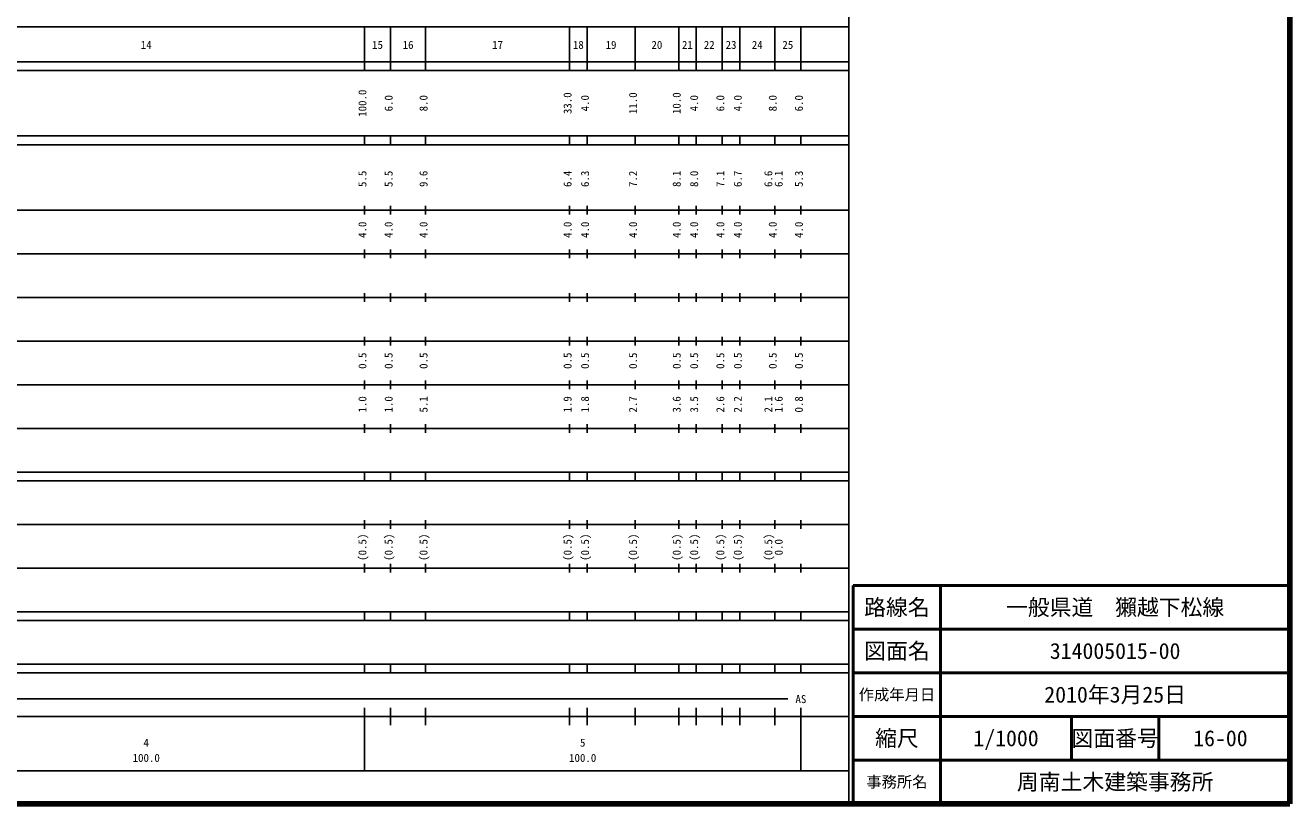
# Model space of a CAD drawing. Units: millimetres on the paper, enlarged 1000 times. Extents: x 40000 to 680000, y 20000 to 380000.
# Drawn here: x 390292 to 680000, y 20000 to 198357 of the extents above; entities that cross this region are included whole.
import ezdxf
from ezdxf.enums import TextEntityAlignment as Align

# ---------------------------------------------------------------- set-up
doc = ezdxf.new("R2010")
doc.units = ezdxf.units.MM
doc.header["$LTSCALE"] = 1000
for name, color, linetype, lineweight in [('M-TTL', 2, 'Continuous', 140), ('M-TTL-BAND', 7, 'Continuous', 25), ('M-TTL-FRAM', 2, 'Continuous', 50), ('M-TTL-LINE', 7, 'Continuous', 50)]:
    doc.layers.add(name, color=color, linetype=linetype, lineweight=lineweight)
doc.layers.add('M-TTL-TXT', color=7, linetype='Continuous')
doc.styles.add('ＭＳ ゴシック', font='')
doc.styles.get('ＭＳ ゴシック').set_extended_font_data('MS Gothic')

msp = doc.modelspace()

# ---------------------------------------------------------------- linework, layer by layer
at = {"layer": 'M-TTL'}
for p, q in [((680000, 20000), (680000, 380000)), ((40000, 20000), (680000, 20000))]:
    msp.add_line(p, q, dxfattribs=at)
at = {"layer": 'M-TTL-BAND'}
for p, q in [((579000, 20000), (579000, 370000)), ((68000, 198000), (579000, 198000)), ((468000, 188000), (468000, 198000)), ((474000, 188000), (474000, 198000)), ((482000, 188000), (482000, 198000)), ((515000, 188000), (515000, 198000)), ((519000, 188000), (519000, 198000)), ((530000, 188000), (530000, 198000)), ((540000, 188000), (540000, 198000)), ((544000, 188000), (544000, 198000)), ((550000, 188000), (550000, 198000)), ((554000, 188000), (554000, 198000)), ((562000, 188000), (562000, 198000)), ((568000, 188000), (568000, 198000)), ((40000, 190000), (579000, 190000)), ((40000, 188000), (579000, 188000)), ((40000, 173000), (579000, 173000)), ((40000, 171000), (579000, 171000)), ((468000, 171000), (468000, 173000)), ((474000, 171000), (474000, 173000)), ((482000, 171000), (482000, 173000)), ((515000, 171000), (515000, 173000)), ((519000, 171000), (519000, 173000)), ((530000, 171000), (530000, 173000)), ((540000, 171000), (540000, 173000)), ((544000, 171000), (544000, 173000)), ((550000, 171000), (550000, 173000)), ((554000, 171000), (554000, 173000)), ((562000, 171000), (562000, 173000)), ((568000, 171000), (568000, 173000)), ((468000, 155000), (468000, 157000)), ((474000, 155000), (474000, 157000)), ((482000, 155000), (482000, 157000)), ((515000, 155000), (515000, 157000)), ((519000, 155000), (519000, 157000)), ((530000, 155000), (530000, 157000)), ((540000, 155000), (540000, 157000)), ((544000, 155000), (544000, 157000)), ((550000, 155000), (550000, 157000)), ((554000, 155000), (554000, 157000)), ((562000, 155000), (562000, 157000)), ((568000, 155000), (568000, 157000)), ((40000, 156000), (579000, 156000)), ((46000, 146000), (579000, 146000)), ((468000, 145000), (468000, 147000)), ((474000, 145000), (474000, 147000)), ((482000, 145000), (482000, 147000)), ((515000, 145000), (515000, 147000)), ((519000, 145000), (519000, 147000)), ((530000, 145000), (530000, 147000)), ((540000, 145000), (540000, 147000)), ((544000, 145000), (544000, 147000)), ((550000, 145000), (550000, 147000)), ((554000, 145000), (554000, 147000)), ((562000, 145000), (562000, 147000)), ((568000, 145000), (568000, 147000)), ((468000, 135000), (468000, 137000)), ((474000, 135000), (474000, 137000)), ((482000, 135000), (482000, 137000)), ((515000, 135000), (515000, 137000)), ((519000, 135000), (519000, 137000)), ((530000, 135000), (530000, 137000)), ((540000, 135000), (540000, 137000)), ((544000, 135000), (544000, 137000)), ((550000, 135000), (550000, 137000)), ((554000, 135000), (554000, 137000)), ((562000, 135000), (562000, 137000)), ((568000, 135000), (568000, 137000)), ((52000, 136000), (579000, 136000)), ((46000, 126000), (579000, 126000)), ((468000, 125000), (468000, 127000)), ((474000, 125000), (474000, 127000)), ((482000, 125000), (482000, 127000)), ((515000, 125000), (515000, 127000)), ((519000, 125000), (519000, 127000)), ((530000, 125000), (530000, 127000)), ((540000, 125000), (540000, 127000)), ((544000, 125000), (544000, 127000)), ((550000, 125000), (550000, 127000)), ((554000, 125000), (554000, 127000)), ((562000, 125000), (562000, 127000)), ((568000, 125000), (568000, 127000)), ((52000, 116000), (579000, 116000)), ((468000, 115000), (468000, 117000)), ((474000, 115000), (474000, 117000)), ((482000, 115000), (482000, 117000)), ((515000, 115000), (515000, 117000)), ((519000, 115000), (519000, 117000)), ((530000, 115000), (530000, 117000)), ((540000, 115000), (540000, 117000)), ((544000, 115000), (544000, 117000)), ((550000, 115000), (550000, 117000)), ((554000, 115000), (554000, 117000)), ((562000, 115000), (562000, 117000)), ((568000, 115000), (568000, 117000)), ((46000, 106000), (579000, 106000)), ((468000, 105000), (468000, 107000)), ((474000, 105000), (474000, 107000)), ((482000, 105000), (482000, 107000)), ((515000, 105000), (515000, 107000)), ((519000, 105000), (519000, 107000)), ((530000, 105000), (530000, 107000)), ((540000, 105000), (540000, 107000)), ((544000, 105000), (544000, 107000)), ((550000, 105000), (550000, 107000)), ((554000, 105000), (554000, 107000)), ((562000, 105000), (562000, 107000)), ((568000, 105000), (568000, 107000)), ((40000, 96000), (579000, 96000)), ((468000, 94000), (468000, 96000)), ((474000, 94000), (474000, 96000)), ((482000, 94000), (482000, 96000)), ((515000, 94000), (515000, 96000)), ((519000, 94000), (519000, 96000)), ((530000, 94000), (530000, 96000)), ((540000, 94000), (540000, 96000)), ((544000, 94000), (544000, 96000)), ((550000, 94000), (550000, 96000)), ((554000, 94000), (554000, 96000)), ((562000, 94000), (562000, 96000)), ((568000, 94000), (568000, 96000)), ((40000, 94000), (579000, 94000)), ((468000, 83000), (468000, 85000)), ((474000, 83000), (474000, 85000)), ((482000, 83000), (482000, 85000)), ((515000, 83000), (515000, 85000)), ((519000, 83000), (519000, 85000)), ((530000, 83000), (530000, 85000)), ((540000, 83000), (540000, 85000)), ((544000, 83000), (544000, 85000)), ((550000, 83000), (550000, 85000)), ((554000, 83000), (554000, 85000)), ((562000, 83000), (562000, 85000)), ((568000, 83000), (568000, 85000)), ((49000, 84000), (579000, 84000)), ((40000, 74000), (579000, 74000)), ((468000, 73000), (468000, 75000)), ((474000, 73000), (474000, 75000)), ((482000, 73000), (482000, 75000)), ((515000, 73000), (515000, 75000)), ((519000, 73000), (519000, 75000)), ((530000, 73000), (530000, 75000)), ((540000, 73000), (540000, 75000)), ((544000, 73000), (544000, 75000)), ((550000, 73000), (550000, 75000)), ((554000, 73000), (554000, 75000)), ((562000, 73000), (562000, 75000)), ((568000, 73000), (568000, 75000)), ((40000, 64000), (579000, 64000)), ((468000, 62000), (468000, 64000)), ((474000, 62000), (474000, 64000)), ((482000, 62000), (482000, 64000)), ((515000, 62000), (515000, 64000)), ((519000, 62000), (519000, 64000)), ((530000, 62000), (530000, 64000)), ((540000, 62000), (540000, 64000)), ((544000, 62000), (544000, 64000)), ((550000, 62000), (550000, 64000)), ((554000, 62000), (554000, 64000)), ((562000, 62000), (562000, 64000)), ((568000, 62000), (568000, 64000)), ((40000, 62000), (579000, 62000)), ((40000, 52000), (579000, 52000)), ((40000, 50000), (579000, 50000)), ((468000, 50000), (468000, 52000)), ((474000, 50000), (474000, 52000)), ((482000, 50000), (482000, 52000)), ((515000, 50000), (515000, 52000)), ((519000, 50000), (519000, 52000)), ((530000, 50000), (530000, 52000)), ((540000, 50000), (540000, 52000)), ((544000, 50000), (544000, 52000)), ((550000, 50000), (550000, 52000)), ((554000, 50000), (554000, 52000)), ((562000, 50000), (562000, 52000)), ((568000, 50000), (568000, 52000)), ((71000, 44000), (565000, 44000)), ((468000, 27500), (468000, 42000)), ((474000, 38000), (474000, 42000)), ((482000, 38000), (482000, 42000)), ((515000, 38000), (515000, 42000)), ((519000, 38000), (519000, 42000)), ((530000, 38000), (530000, 42000)), ((540000, 38000), (540000, 42000)), ((544000, 38000), (544000, 42000)), ((550000, 38000), (550000, 42000)), ((554000, 38000), (554000, 42000)), ((562000, 38000), (562000, 42000)), ((568000, 27500), (568000, 42000)), ((40000, 40000), (579000, 40000)), ((68000, 27500), (579000, 27500))]:
    msp.add_line(p, q, dxfattribs=at)
at = {"layer": 'M-TTL-FRAM'}
for p, q in [((680000, 70000), (580000, 70000)), ((580000, 70000), (580000, 20000))]:
    msp.add_line(p, q, dxfattribs=at)
at = {"layer": 'M-TTL-LINE'}
for p, q in [((600000, 70000), (600000, 20000)), ((680000, 60000), (580000, 60000)), ((680000, 50000), (580000, 50000)), ((680000, 40000), (580000, 40000)), ((630000, 40000), (630000, 30000)), ((650000, 40000), (650000, 30000)), ((680000, 30000), (580000, 30000))]:
    msp.add_line(p, q, dxfattribs=at)

# ---------------------------------------------------------------- texts
at = {"layer": 'M-TTL-BAND', "style": 'ＭＳ ゴシック'}
for s, p in [('14', (418000, 192405)), ('15', (471000, 192405)), ('16', (478000, 192405)), ('17', (498500, 192405)), ('18', (517000, 192405)), ('19', (524500, 192405)), ('20', (535000, 192405)), ('21', (542000, 192405)), ('22', (547000, 192405)), ('23', (552000, 192405)), ('24', (558000, 192405)), ('25', (565000, 192405)), ('AS', (568000, 42500)), ('4', (418000, 32523)), ('5', (518000, 32523)), ('100.0', (418000, 29033)), ('100.0', (518000, 29033))]:
    msp.add_text(s, height=1833, dxfattribs=at).set_placement(p, align=Align.BOTTOM_CENTER)
for s, p in [('100.0', (469000, 180500)), ('33.0', (516000, 180500)), ('11.0', (531000, 180500)), ('10.0', (541000, 180500)), ('6.0', (475000, 180500)), ('8.0', (483000, 180500)), ('4.0', (520000, 180500)), ('4.0', (545000, 180500)), ('6.0', (551000, 180500)), ('4.0', (555000, 180500)), ('8.0', (563000, 180500)), ('6.0', (569000, 180500)), ('5.5', (469000, 163174)), ('5.5', (475000, 163174)), ('9.6', (483000, 163174)), ('6.4', (516000, 163174)), ('6.3', (520000, 163174)), ('7.2', (531000, 163174)), ('8.1', (541000, 163174)), ('8.0', (545000, 163174)), ('7.1', (551000, 163174)), ('6.7', (555000, 163174)), ('6.6', (562000, 163174)), ('6.1', (564370, 163174)), ('5.3', (569000, 163174)), ('4.0', (469000, 151500)), ('4.0', (475000, 151500)), ('4.0', (483000, 151500)), ('4.0', (516000, 151500)), ('4.0', (520000, 151500)), ('4.0', (531000, 151500)), ('4.0', (541000, 151500)), ('4.0', (545000, 151500)), ('4.0', (551000, 151500)), ('4.0', (555000, 151500)), ('4.0', (563000, 151500)), ('4.0', (569000, 151500)), ('0.5', (469000, 121500)), ('0.5', (475000, 121500)), ('0.5', (483000, 121500)), ('0.5', (516000, 121500)), ('0.5', (520000, 121500)), ('0.5', (531000, 121500)), ('0.5', (541000, 121500)), ('0.5', (545000, 121500)), ('0.5', (551000, 121500)), ('0.5', (555000, 121500)), ('0.5', (563000, 121500)), ('0.5', (569000, 121500)), ('1.0', (469000, 111500)), ('1.0', (475000, 111500)), ('5.1', (483000, 111500)), ('1.9', (516000, 111500)), ('1.8', (520000, 111500)), ('2.7', (531000, 111500)), ('3.6', (541000, 111500)), ('3.5', (545000, 111500)), ('2.6', (551000, 111500)), ('2.2', (555000, 111500)), ('2.1', (562000, 111500)), ('1.6', (564370, 111500)), ('0.8', (569000, 111500)), ('(0.5)', (469000, 78764)), ('(0.5)', (475000, 78764)), ('(0.5)', (483000, 78764)), ('(0.5)', (516000, 78764)), ('(0.5)', (520000, 78764)), ('(0.5)', (531000, 78764)), ('(0.5)', (541000, 78764)), ('(0.5)', (545000, 78764)), ('(0.5)', (551000, 78764)), ('(0.5)', (555000, 78764)), ('(0.5)', (562000, 78764)), ('0.0', (564370, 78764))]:
    msp.add_text(s, height=1833, rotation=90, dxfattribs=at).set_placement(p, align=Align.BOTTOM_CENTER)
at = {"layer": 'M-TTL-TXT', "style": 'ＭＳ ゴシック'}
for s, height, p in [('路線名', 3666, (590000, 65000)), ('路線名', 3666, (590000, 65000)), ('一般県道\u3000獺越下松線', 3666, (640000, 65000)), ('図面名', 3666, (590000, 55000)), ('図面名', 3666, (590000, 55000)), ('314005015-00', 3666, (640000, 55000)), ('作成年月日', 2566, (590000, 45000)), ('作成年月日', 2566, (590000, 45000)), ('2010年3月25日', 3666, (640000, 45000)), ('縮尺', 3666, (590000, 35000)), ('縮尺', 3666, (590000, 35000)), ('1/1000', 3666, (615000, 35000)), ('図面番号', 3666, (640000, 35000)), ('図面番号', 3666, (640000, 35000)), ('16-00', 3666, (664125, 35000)), ('事務所名', 2566, (590000, 25000)), ('事務所名', 2566, (590000, 25000)), ('周南土木建築事務所', 3666, (640000, 25000))]:
    msp.add_text(s, height=height, dxfattribs=at).set_placement(p, align=Align.MIDDLE_CENTER)

doc.saveas('drawing.dxf')
